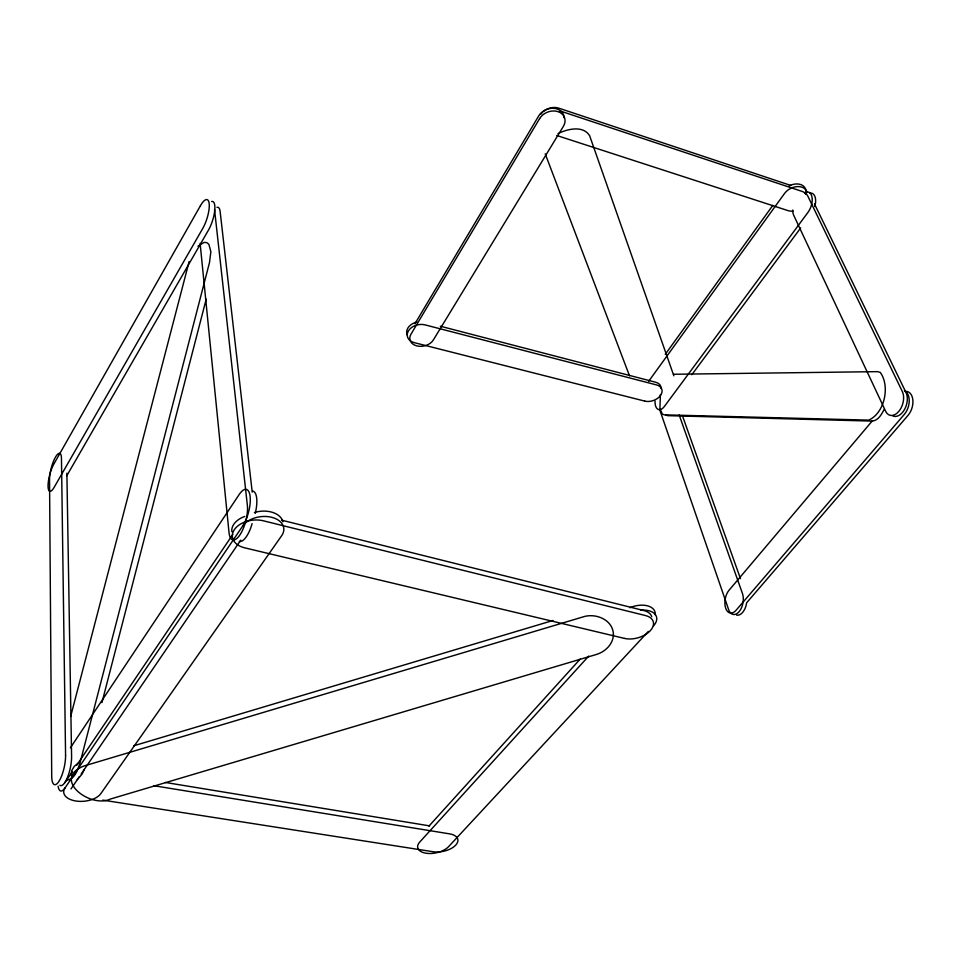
<?xml version="1.0" encoding="UTF-8"?>
<svg xmlns="http://www.w3.org/2000/svg" width="961" height="961" viewBox="0 0 961 961"><rect width="100%" height="100%" fill="white"/><g stroke="black" fill="none" stroke-linecap="round" stroke-linejoin="round"><path stroke-width="1.44" d="M660.399 394.503L659.931 408.785L662.393 414.095L664.267 414.84L868.696 420.125C884.613 413.122 890.342 386.226 880.288 372.436L877.537 371.643L673.493 374.273M71.126 774.962L71.799 770.446L74.225 766.397L78.225 763.106M101.938 702.623L206.195 299.159M70.658 716.474L189.149 261.512M84.304 769.377L81.913 774.326L77.276 779.575M884.3 409.134C881.73 414.095 878.522 420.317 872.372 421.098L667.535 415.657L665.661 414.912M66.802 475.707L208.381 230.268A18.175 5.598 -72.4 0 0 214.687 210.964A18.175 5.598 -72.4 0 0 211.672 201.498M414.948 323.713L538.749 115.849A13.814 11.027 -20.8 0 1 553.8 108.329A13.814 11.027 -20.8 0 1 564.119 117.771M70.381 747.85L239.193 494.483A21.538 7.844 -75.3 0 1 249.836 494.603A21.538 7.844 -75.3 0 1 244.935 522.099M64.928 782.65L72.483 771.479M76.676 765.28L232.814 534.436M58.104 786.194A19.208 5.814 -77.8 0 0 64.976 787.984L242.628 526.135A21.538 7.844 -75.3 0 0 244.37 523.204M70.994 788.933L79.439 776.56M81.132 774.085L240.718 540.178M665.228 354.381L772.824 205.366M648.651 381.313L784.56 193.449A13.082 9.37 -26.6 0 1 797.414 186.578A13.082 9.37 -26.6 0 1 807.048 192.404M691.788 374.754L800.669 227.949M872.48 420.69L729.063 590.21A13.022 7.46 -79.6 0 0 725.711 608.277A13.022 7.46 -79.6 0 0 736.054 610.283L904.337 414.359A14.391 9.093 -73.2 0 0 909.238 400.773A14.391 9.093 -73.2 0 0 904.397 390.767M746.445 603.015L908.049 415.356A14.379 9.117 -73.1 0 0 912.866 400.052A14.379 9.117 -73.1 0 0 905.755 391.307M428.99 826.064L580.156 659.126M588.721 656.075L419.741 842.052A16.842 8.769 -11.4 0 0 426.023 853.224A16.842 8.769 -11.4 0 0 448.619 846.629L648.351 631.413M197.954 246.232L204.116 242.376L206.771 242.616L208.873 244.334L210.867 251.698L209.51 262.509L80.123 762.566C77.901 769.172 75.39 778.554 67.486 780.032M557.993 133.603C567.35 129.014 583.075 125.062 589.646 135.753L673.853 375.799M133.771 745.784L553.007 620.482M102.707 800.105L433.159 851.746A16.842 8.769 -11.5 0 0 455.73 845.091A16.842 8.769 -11.5 0 0 449.628 833.872L153.844 785.714M165.388 782.47L429.555 825.871M281.657 520.177L644.038 610.607A19.016 11.256 -16 0 1 651.738 616.662M440.318 326.211L655.606 382.226A11.772 8 -18.9 0 1 661.132 388.484M556.779 135.489L788.02 210.615A13.046 9.334 -26.5 0 0 792.981 211.12M790.831 185.449L558.773 108.149A13.778 10.991 -20.9 0 0 543.361 111.548M559.698 110.827L802.063 191.395A13.046 9.334 -26.5 0 1 806.219 194.386M814.472 203.924L906.043 392.581A14.367 9.057 -73.1 0 1 904.481 409.566A14.367 9.057 -73.1 0 1 892.805 415.933M545.223 153.844L629.491 375.787M682.526 415.993L740.463 578.654M679.187 415.02L742.457 593.502A13.058 7.508 -79.6 0 1 739.093 611.701A13.058 7.508 -79.6 0 1 728.642 609.658L659.823 410.035M252.214 492.104L220.117 211.396A18.163 5.658 -72.4 0 0 216.97 207.3M214.531 209.522L247.361 505.306A21.538 7.832 -75.4 0 1 239.878 534.965A21.538 7.832 -75.4 0 1 229.018 532.526L200.116 243.361M66.886 473.196L71.594 756.415A19.148 5.79 -77.8 0 1 67.486 777.377A19.148 5.79 -77.8 0 1 59.822 785.245M541.055 114.071A13.778 10.991 -20.9 0 1 542.521 112.341M407.38 335.269A12.541 9.178 -12.2 0 1 417.002 322.031M789.209 185.869A13.058 9.37 -26.7 0 1 805.931 192.32M804.946 193.401A12.986 7.099 -70.2 0 1 807.805 196.056L902.343 391.559A14.391 9.045 -73.1 0 1 898.775 411.428A14.391 9.045 -73.1 0 1 885.634 411.236L793.702 215.264A12.986 7.099 -70.2 0 1 792.777 210.015M746.493 603.736A13.046 7.52 -79.6 0 1 736.667 615.148M806.459 191.984A13.022 7.135 -70.1 0 1 812.189 198.531A13.022 7.135 -70.1 0 1 807.961 212.393L664.423 406.419A11.736 6.066 -75.4 0 1 655.066 401.121M809.859 193.113A13.01 7.147 -70.1 0 1 814.784 206.519M231.853 531.709A21.683 14.211 -6.9 0 1 244.791 516.453M640.927 610.211A19.004 11.244 -16.1 0 1 653.456 625.923M629.875 607.724A18.956 11.256 -16.1 0 1 655.186 614.812M242.628 526.135A21.743 14.235 -7.2 0 1 271.567 517.27A21.743 14.235 -7.2 0 1 281.669 535.697L100.833 793.606A19.316 10.583 -4.9 0 1 75.859 801.006A19.316 10.583 -4.9 0 1 65 787.948M254.401 512.513A21.683 14.247 -7.2 0 1 282.918 521.763M252.094 523.649A21.502 7.892 -75.4 0 1 239.373 541.475M252.671 491.023A21.502 7.904 -75.3 0 1 255.23 513.402M613.43 634.26C613.31 644.026 605.334 651.774 596.397 654.465L110.275 799.084C90.454 808.657 51.365 779.095 83.643 766.109L583.087 616.902C595.58 612.71 612.914 619.677 613.43 634.26M200.441 205.702L53.876 464.031A16.205 4.385 -75 0 0 48.05 486.134A16.205 4.385 -75 0 0 54.092 487.431L202.771 228.406A18.199 5.55 -72.4 0 0 209.198 203.756A18.199 5.55 -72.4 0 0 200.441 205.702M539.65 118.551L410.972 334.212A12.541 9.142 -12.3 0 0 416.846 345.912A12.541 9.142 -12.3 0 0 433.363 339.942L563.386 126.335A13.838 11.027 -20.8 0 0 558.017 111.656A13.838 11.027 -20.8 0 0 539.65 118.551M624.53 638.416L244.791 547.854A21.743 14.199 -7 0 1 234.412 529.547A21.743 14.199 -7 0 1 263.374 520.802L645.54 615.569A19.064 11.244 -16 0 1 650.285 630.704A19.064 11.244 -16 0 1 624.53 638.416M644.759 401.109L414.359 342.681A12.565 9.178 -12.2 0 1 408.449 330.884A12.565 9.178 -12.2 0 1 425.05 324.878L656.555 384.929A11.784 8 -18.9 0 1 660.447 395.536A11.784 8 -18.9 0 1 644.759 401.109M65.576 755.406L61.468 458.397A16.181 4.373 -74.9 0 0 55.378 457.304A16.181 4.373 -74.9 0 0 49.54 479.359L51.714 776.212A19.184 5.742 -77.7 0 0 58.813 781.557A19.184 5.742 -77.7 0 0 65.576 755.406"/></g></svg>
